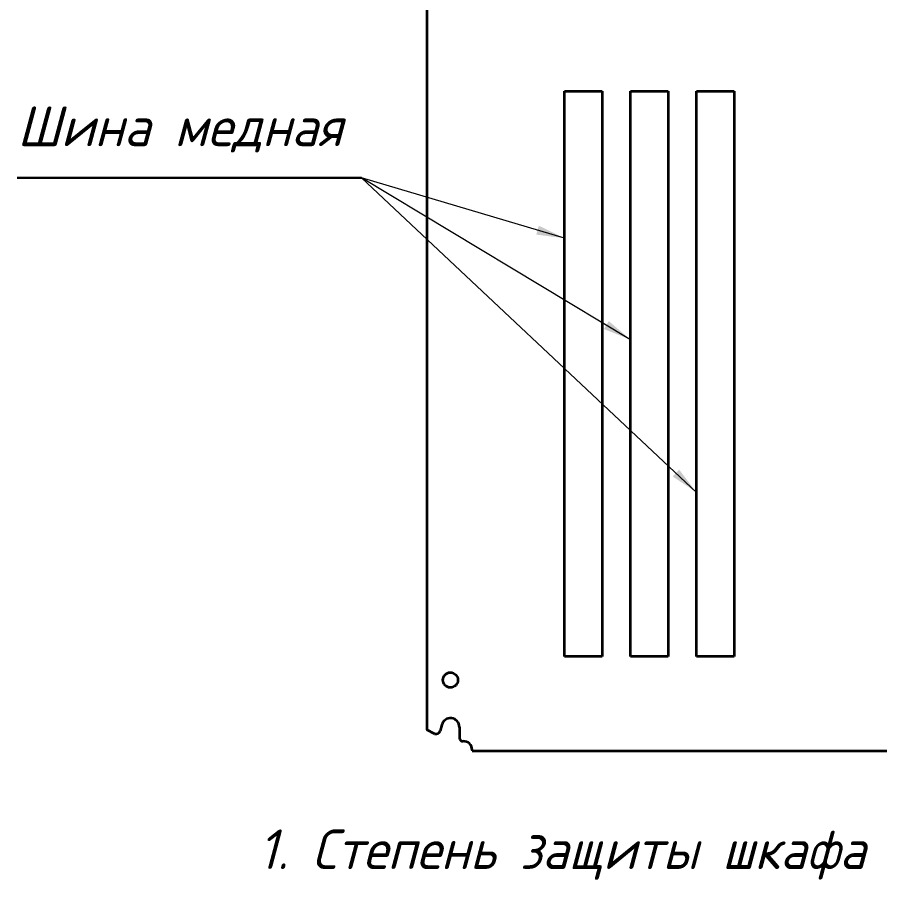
# Model space of a CAD drawing. Header units: millimetres. Extents: x 184 to 2238, y 135 to 1711.
# Drawn here: x 1270.3 to 1728, y 642.4 to 1100.2 of the extents above; entities that cross this region are included whole.
import ezdxf
from ezdxf.enums import TextEntityAlignment as Align

# ---------------------------------------------------------------- set-up
doc = ezdxf.new("R2010")
doc.units = ezdxf.units.MM
doc.header["$LTSCALE"] = 6
for name, color, linetype, lineweight in [('Видимый контур (ГОСТ)', 7, 'Continuous', 35), ('Обозначение (ГОСТ)', 7, 'Continuous', 18), ('Эскизная геометрия (ГОСТ)', 7, 'Continuous', 35)]:
    doc.layers.add(name, color=color, linetype=linetype, lineweight=lineweight)
doc.styles.add('Обычный текст (ГОСТ)', font='GOST_Common Italic.ttf')
doc.styles.add('Стиль текста104', font='GOST_Common Italic.ttf')
doc.dimstyles.new('Диаметр (ГОСТ)$7', dxfattribs={"dimscale": 6, "dimtxt": 3.5, "dimasz": 2.5, "dimexe": 1, "dimexo": 0, "dimgap": 0.5, "dimtad": 1, "dimrnd": 1e-08, "dimtxsty": 'Обычный текст (ГОСТ)', "dimblk": 'Filled-1', "dimcen": 0.09, "dimdle": 15, "dimclrd": 256, "dimclre": 256, "dimclrt": 256, "dimazin": 2, "dimtfac": 0.714286, "dimtdec": 3, "dimtmove": 0, "dimatfit": 3, "dimfxl": 1, "dimtolj": 1, "dimlwd": -1, "dimlwe": 25, "dimarcsym": 0})

# ---------------------------------------------------------------- blocks, each defined once
blk = doc.blocks.new('TT')
at = {"layer": 'Обозначение (ГОСТ)', "insert": (239.643, 75.227), "char_height": 3.5, "attachment_point": 7, "style": 'Обычный текст (ГОСТ)'}
blk.add_mtext('\\fGOST Common|b0|i1;\\W0.99;1. Степень защиты шкафа IP54.', dxfattribs=at)
blk = doc.blocks.new('Текст на выноске_2')
at = {"layer": 'Эскизная геометрия (ГОСТ)', "lineweight": 30}
blk.add_line((0, 0), (-8.698, 0), dxfattribs=at)
at = {"layer": 'Обозначение (ГОСТ)', "style": 'Стиль текста104'}
blk.add_text('Шина медная', height=0.99786, dxfattribs=at).set_placement((-8.698, 0.5), align=Align.BOTTOM_LEFT)
blk = doc.blocks.new('Filled-1')
at = {"color": 0}
for p, q in [((0, 0), (-1, 0.143)), ((-1, 0.143), (-1, -0.143)), ((-1, 0), (0, 0)), ((-1, -0.143), (0, 0))]:
    blk.add_line(p, q, dxfattribs=at)
at = {"color": 0, "flags": 128}
blk.add_lwpolyline([(-1, -0.143), (0, 0), (-1, 0.143), (-1, -0.143)], dxfattribs=at)
at = {"color": 0}
blk.add_solid([(-1, -0.143), (0, 0), (-1, 0.143), (-1, -0.143)], dxfattribs=at)

msp = doc.modelspace()

# ---------------------------------------------------------------- linework, layer by layer
at = {"layer": 'Видимый контур (ГОСТ)'}
for p, q in [((1487.695, 1649.921), (1487.695, 721.921)), ((1560.802, 1060.921), (1580.802, 1060.921)), ((1560.802, 760.921), (1560.802, 1060.921)), ((1580.802, 1060.921), (1580.802, 760.921)), ((1595.802, 1060.921), (1615.802, 1060.921)), ((1595.802, 760.921), (1595.802, 1060.921)), ((1615.802, 1060.921), (1615.802, 760.921)), ((1630.802, 1060.921), (1650.802, 1060.921)), ((1630.802, 760.921), (1630.802, 1060.921)), ((1650.802, 1060.921), (1650.802, 760.921)), ((1580.802, 760.921), (1560.802, 760.921)), ((1615.802, 760.921), (1595.802, 760.921)), ((1650.802, 760.921), (1630.802, 760.921)), ((1495.607, 724.65), (1494.737, 721.403)), ((1504.945, 723.421), (1504.945, 717.916)), ((1491.695, 719.921), (1487.695, 721.921)), ((1491.695, 719.921), (1492.805, 719.921)), ((1511.695, 711.421), (1511.695, 710.921)), ((1511.695, 710.921), (2213.695, 710.921))]:
    msp.add_line(p, q, dxfattribs=at)
msp.add_circle((1500.195, 748.421), 4, dxfattribs=at)
for centre, radius, start, end in [((1500.195, 723.421), 4.75, 0, 165), ((1492.805, 721.921), 2, 270, 345), ((1506.945, 717.916), 2, 180, 272.20423), ((1507.195, 711.421), 4.5, 0, 92.20423)]:
    msp.add_arc(centre, radius, start, end, dxfattribs=at)

# ---------------------------------------------------------------- block references
for name, p, xscale, yscale, zscale in [('Текст на выноске_2', (1452.999, 1015.007), 20.99999964237213, 20.99999964237213, 20.99999964237213), ('TT', (-39.578, 191.058), 6, 6, 6)]:
    msp.add_blockref(name, p, dxfattribs=dict(xscale=xscale, yscale=yscale, zscale=zscale))

# ---------------------------------------------------------------- leaders
at = {"layer": 'Обозначение (ГОСТ)'}
for points in [[(1560.802, 982.939), (1452.999, 1015.007)], [(1595.802, 929.083), (1452.999, 1015.007)], [(1630.802, 848.011), (1452.999, 1015.007)]]:
    msp.add_leader(points, dimstyle='Диаметр (ГОСТ)$7', override={"dimtad": 0}, dxfattribs=at)

doc.saveas('drawing.dxf')
